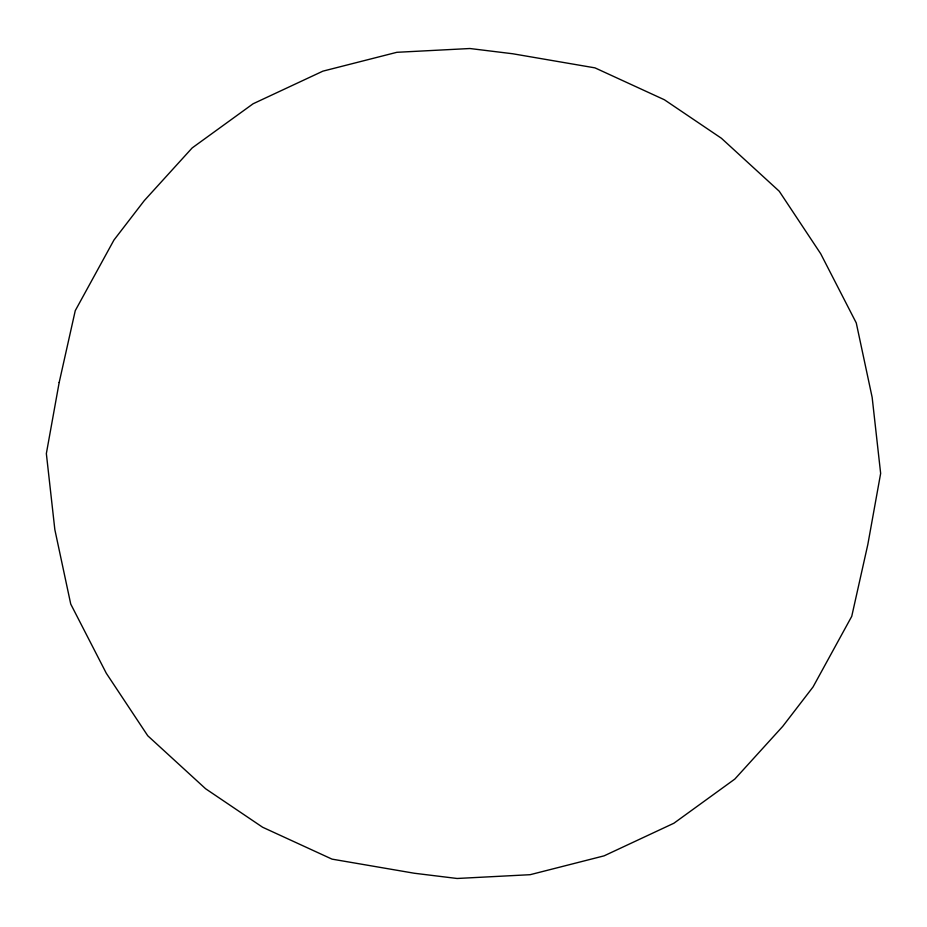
<?xml version="1.0" encoding="UTF-8"?>
<svg xmlns="http://www.w3.org/2000/svg" width="927" height="927" viewBox="0 0 927 927"><rect width="100%" height="100%" fill="white"/><g stroke="black" fill="none" stroke-linecap="round" stroke-linejoin="round"><path stroke-width="1.39" d="M59.177 382.48L46.35 453.581L54.844 529.63L70.742 604.08L106.292 673.245L147.752 735.76L205.609 788.75L262.596 827.232L332.017 859.132L414.253 873.234L457.104 878.483L530.14 874.694L604.08 855.853L673.894 823.234L734.821 779.074L782.712 726.386L813.049 686.953L851.739 616.351L867.823 544.52L880.65 473.419L872.156 397.37L856.258 322.92L820.708 253.755L779.248 191.24L721.391 138.25L664.404 99.768L594.983 67.868L512.747 53.766L469.896 48.517L396.86 52.306L322.92 71.147L253.106 103.766L192.179 147.926L144.288 200.614L113.951 240.047L75.261 310.649L59.177 382.48"/></g></svg>
